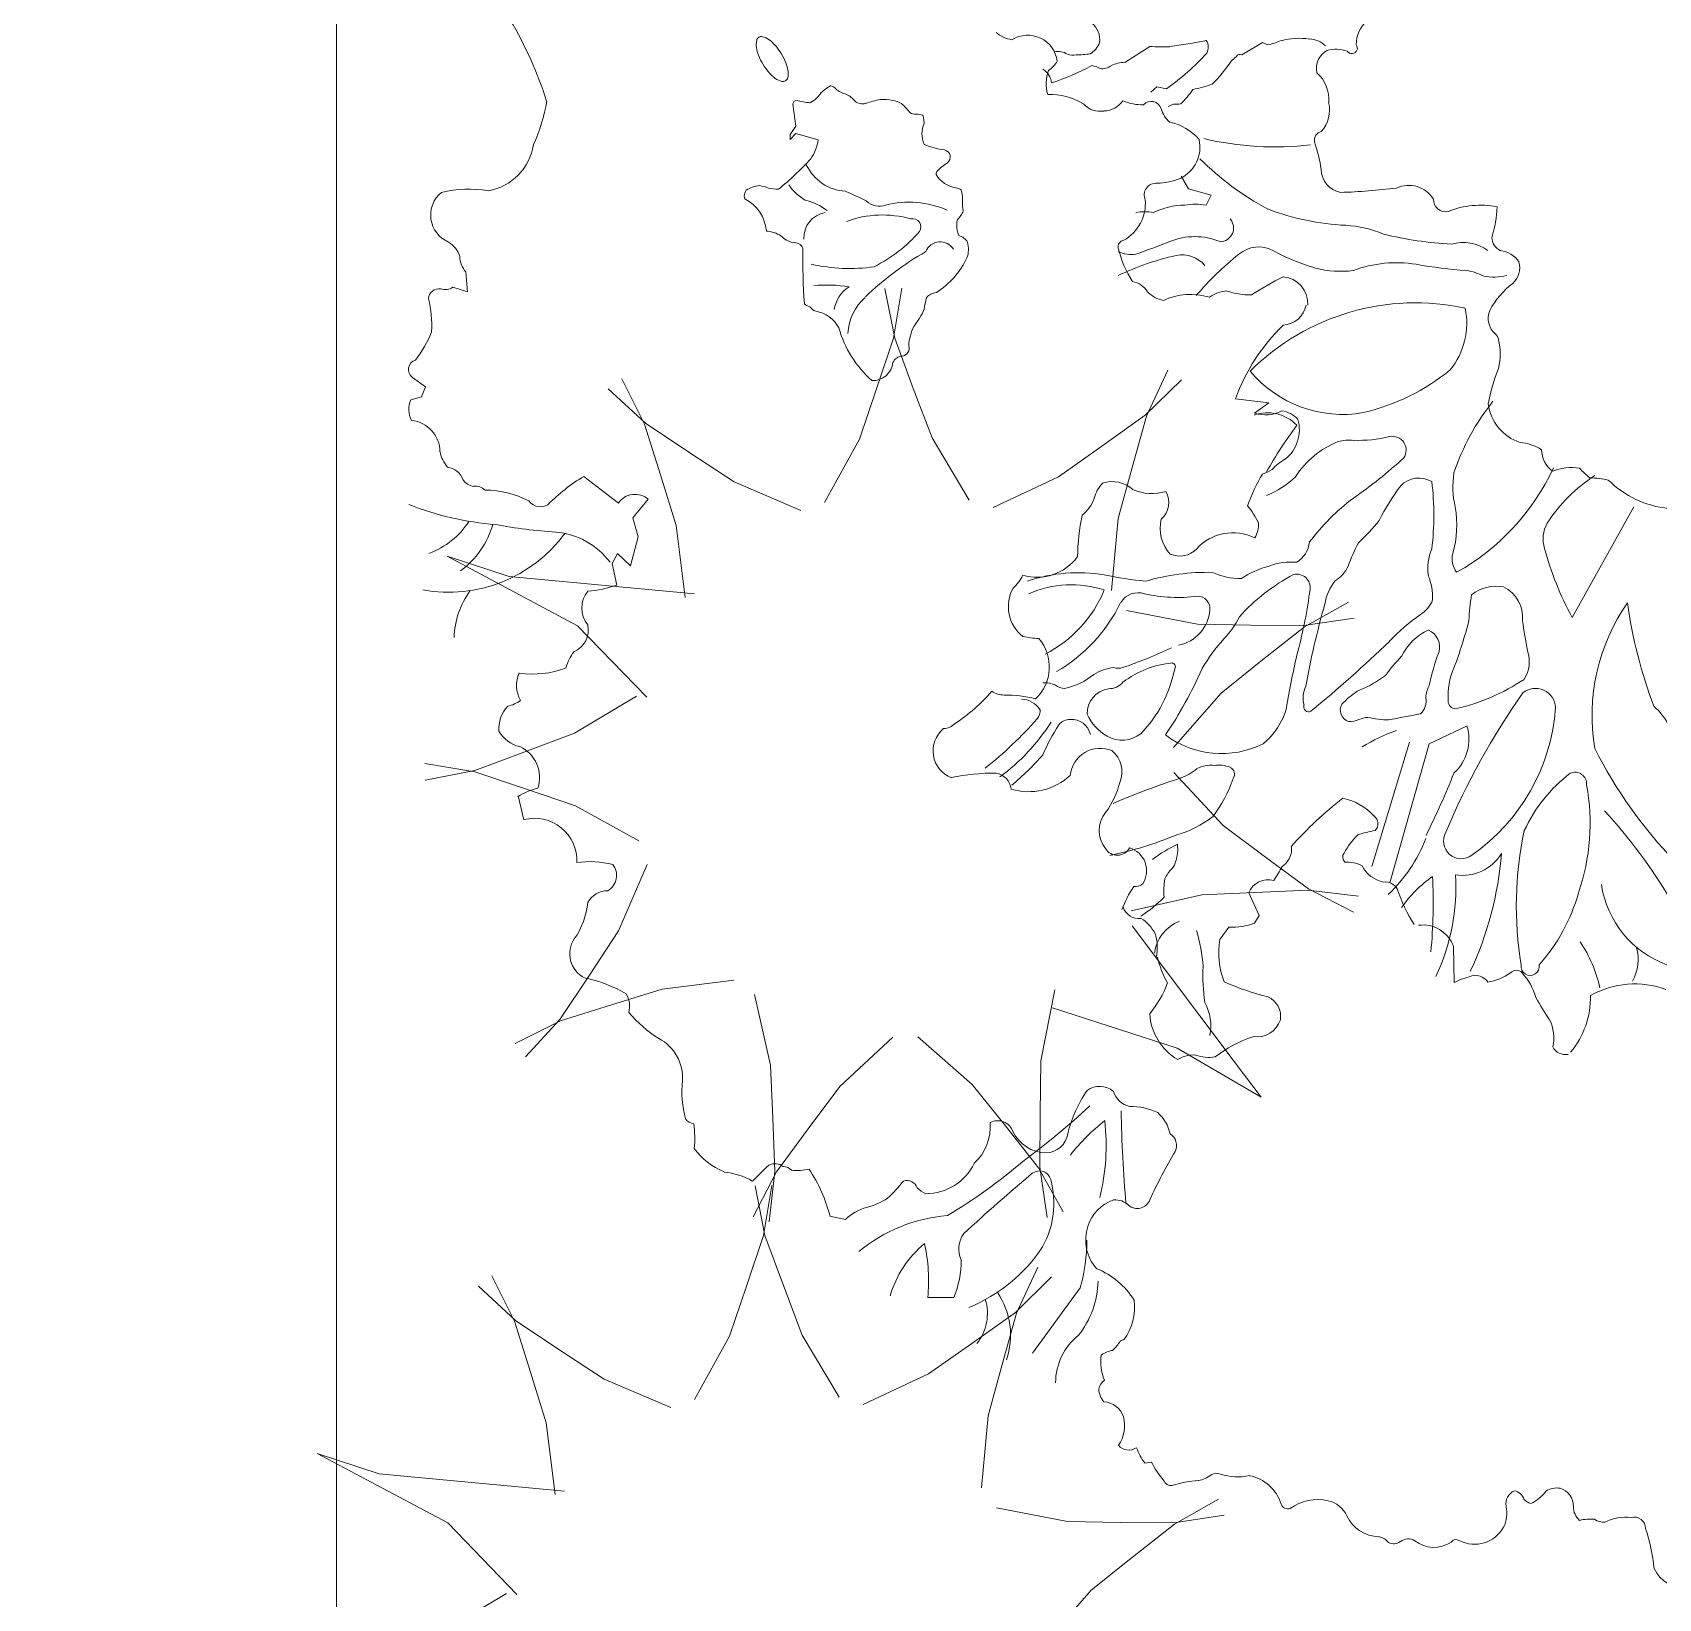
# Model space of a CAD drawing. Header units: millimetres. Extents: x 823088 to 974770, y -118861 to 5314.
# Drawn here: x 838612 to 839607, y -50391 to -49433 of the extents above; entities that cross this region are included whole.
import ezdxf

# ---------------------------------------------------------------- set-up
doc = ezdxf.new("R2010")
doc.units = ezdxf.units.MM
doc.header["$MEASUREMENT"] = 0
doc.layers.add('CAY', color=94, linetype='Continuous')
doc.layers.add('DIENHOA', color=3, linetype='Continuous')

# ---------------------------------------------------------------- blocks, each defined once
blk = doc.blocks.new('Cay73-mb')
at = {"layer": 'DIENHOA', "color": 85, "lineweight": 13, "true_color": 0x58ba48, "transparency": 33554495}
for p, q in [((-876.5, 276.6), (-910.4, 254.9)), ((-722.9, 282.1), (-751.3, 265.3)), ((-716.2, 278.6), (-722.9, 282.1)), ((-874.9, 214.5), (-866.8, 221.6)), ((-866.8, 221.6), (-853.8, 219)), ((-1358.4, 168.2), (-1362.4, 198.1)), ((-844.1, 198), (-851.6, 194.8)), ((-1366.4, 156.9), (-1358.4, 168.2)), ((-1358.6, 158), (-1366.4, 150)), ((-1366.4, 150), (-1366.4, 156.9)), ((-1328, 149.3), (-1358.6, 158)), ((-823.7, 82.7), (-833.9, 99.8)), ((-792.8, 74.1), (-823.7, 82.7)), ((-799.7, 60.4), (-792.8, 74.1)), ((-1805.6, -57.6), (-1807.7, -30.5)), ((-1825.4, -51.4), (-1805.6, -57.6)), ((-1862.9, -186.9), (-1880.6, -174.4)), ((-1868.1, -200.5), (-1862.9, -186.9)), ((-1882.7, -204.7), (-1868.1, -200.5)), ((-714.3, -208.7), (-759.7, -203.3)), ((-733.8, -222.8), (-714.3, -208.7)), ((-1600.2, -345.4), (-1647.1, -308.9)), ((-1580.4, -365.2), (-1559.5, -340.2)), ((-301.3, -501.3), (-217.3, -350.6)), ((-1573.1, -391.3), (-1580.4, -365.2)), ((-1583.5, -430.9), (-1573.1, -391.3)), ((-1608.5, -427.8), (-1601.2, -414.2)), ((-1601.2, -414.2), (-1583.5, -430.9)), ((-1602.3, -457), (-1608.5, -427.8)), ((-495.9, -673), (-444.5, -648.5)), ((-522.7, -670.8), (-574, -840.4)), ((-495.9, -673), (-549.4, -862.7)), ((-1729, -776.5), (-1736.8, -744.2)), ((-741.6, -876.3), (-727.7, -906.9)), ((-727.7, -906.9), (-733.7, -917.3)), ((-768.8, -922.8), (-781.1, -939.6)), ((-461.9, -998.3), (-463, -948.8)), ((-1291, -1321.2), (-1312, -1316.3)), ((-971.3, -1414), (-1036, -1503.3)), ((-1178.9, -1427.4), (-1143.2, -1427.4)), ((-874.2, -1651.5), (-883.4, -1652.7))]:
    blk.add_line(p, q, dxfattribs=at)
for centre, radius, start, end in [((-2232.8, 29.1), 562.3, 17.9325, 30.2932), ((-553.6, 279.3), 41.8, 131.3955, 180), ((-1405.4, 283.5), 6.59, 121.4333, 166.4961), ((-1405.4, 283.5), 6.59, 76.3705, 121.4333), ((-1409.8, 265.1), 25.5, 53.889, 76.3705), ((-1058.5, 327.2), 41.8, 229.2955, 262.2317), ((-1042.8, 251.3), 40.6, 7.6638, 121.626), ((-973.8, 285.7), 29.2, 351.7399, 52.8347), ((-1387, 279.1), 25.5, 166.4961, 188.9776), ((-1363.9, 282.7), 48.9, 188.9776, 201.7186), ((-1423.7, 246.2), 48.9, 41.148, 53.889), ((-1450.1, 223.1), 84, 31.4333, 41.148), ((-1450.1, 223.1), 84, 21.7186, 31.4333), ((-1001.4, 246.8), 23.1, 56.3428, 102.0938), ((-981.5, 286), 21.2, 250.4663, 282.6367), ((-973.4, 354.7), 89.5, 267.7544, 280.2267), ((-973.2, 292.7), 30.4, 300.9616, 338.4054), ((-860.5, 455.5), 179.6, 264.8919, 273.5289), ((-1042.2, 487.9), 328.3, 305.0143, 317.8388), ((-944.5, 1020.3), 749.8, 277.2934, 281.1501), ((-813.6, 275.6), 16.8, 331.392, 32.9297), ((-753.7, 260.3), 5.47, 64.6516, 150.652), ((-744.3, 401.3), 125.8, 282.9083, 291.8039), ((-672.7, 192), 95.7, 81.8689, 105.0685), ((-660.9, 251.8), 35, 47.1174, 87.21), ((-621.6, 246.5), 28, 118.2827, 191.6882), ((-622.9, 227.4), 45.4, 70.3336, 105.4237), ((-601.4, 274.5), 7.6, 214.9892, 38.7565), ((-1331.3, 295.7), 84, 201.7186, 211.4333), ((-1331.3, 295.7), 84, 211.4333, 221.148), ((-1417.5, 236.1), 48.9, 8.9776, 21.7186), ((-1394.3, 239.7), 25.5, 346.4961, 8.9776), ((-1033.7, 225.1), 23.5, 4.5743, 60.1915), ((-965.6, 225.9), 52, 159.9292, 196.254), ((-1039.9, 279), 43.5, 305.8486, 329.1535), ((-1140, 607.7), 402.2, 288.8189, 297.3479), ((-958.1, 224.9), 25.7, 56.7347, 83.5336), ((-941.4, 266.4), 20.2, 262.5389, 307.6919), ((-909.5, 210), 45, 91.2627, 115.9167), ((-944.1, 377.4), 215.6, 315.0766, 325.9014), ((-722.7, 216.6), 58.6, 127.5714, 136.9818), ((-1357.7, 272.6), 48.9, 221.148, 233.889), ((-1371.5, 253.7), 25.5, 233.889, 256.3705), ((-1376, 235.3), 6.59, 256.3705, 301.4333), ((-1376, 235.3), 6.59, 301.4333, 346.4961), ((-1272, 157.4), 76.5, 120.6606, 133.0589), ((-1312.8, 213.2), 10.1, 35.9287, 79.6989), ((-851.9, 397.8), 182.9, 280.7146, 289.325), ((-680.8, 204.6), 48.1, 354.8061, 48.7925), ((-1931.9, 241.3), 237.4, 335.5008, 350.5297), ((-1357.4, 198.1), 4.96, 92.7733, 180), ((-1327.1, 320.7), 121.5, 255.4162, 264.2401), ((-1357.6, 235.6), 40.2, 297.1266, 326.2306), ((-1282.1, 244.4), 33.8, 228.3769, 257.807), ((-1304.5, 180.9), 34, 38.1259, 63.4434), ((-1268.2, 212.8), 14.4, 228.7258, 288.6625), ((-1219.2, 69.1), 137.3, 100.1799, 108.832), ((-1239.6, 150.2), 54.2, 76.2586, 94.0841), ((-1228.7, 177), 25.9, 57.4091, 85.7337), ((-1013.8, 120.4), 91, 59.0261, 91.0996), ((-939.8, 221.3), 32.6, 271.5895, 325.3156), ((-887.8, 257.9), 60.7, 245.493, 272.7274), ((-874.6, 187.8), 14, 16.9211, 137.4604), ((-913.7, 281.3), 114.8, 313.6728, 326.5373), ((-675, 190), 43.3, 317.5668, 13.6733), ((-1270.7, 134.5), 85.3, 37.6433, 48.9751), ((-1195, 199.6), 15.4, 237.8138, 271.9488), ((-1192.4, 166.4), 17.9, 67.6741, 96.6225), ((-1206.9, 174.5), 23, 347.9138, 21.6123), ((-944.2, 218.6), 30.4, 221.6701, 280.1287), ((-824.9, 202.3), 37.7, 196.0372, 229.7523), ((-844.2, 344), 146, 270.0042, 273.8145), ((-1145.7, 155.5), 41.3, 159.8661, 176.2486), ((-1142.2, 159.9), 44.8, 182.2023, 202.3242), ((-864.5, 102.6), 72.6, 40.5899, 77.9189), ((-640.1, 148.9), 12.3, 103.9165, 190.6186), ((-1790.4, 154.2), 75.4, 279.9385, 351.296), ((-1390.8, 159.3), 63.6, 325.913, 351.0146), ((-1138.4, 257.2), 122.9, 248.4565, 261.7345), ((-1158.4, 125.4), 10.5, 16.1211, 77.2409), ((-855.3, 139.5), 47.1, 295.1767, 12.6506), ((-706.1, 558.4), 418.6, 256.6018, 276.666), ((-865, 75), 224.6, 8.7452, 18.5946), ((-1640.1, 399.9), 409.3, 309.0822, 317.5497), ((-1287.4, 142.1), 62.8, 205.2034, 266.5732), ((-1122.3, 67.5), 58.7, 120.5508, 138.894), ((-1158.8, 126.4), 10.6, 309.0333, 10.4064), ((-532, 400), 390.7, 225.003, 241.945), ((-1161.9, 103), 5.53, 145.7877, 189.1578), ((-1134.6, 121.7), 38.2, 210.8187, 260.9246), ((-868, 74.3), 16.1, 84.7273, 204.2191), ((-866.6, 169.3), 78.9, 270, 293.3879), ((-610.1, 110), 33, 181.5611, 258.4066), ((-1815.7, 46.9), 40, 129.1711, 246.5946), ((-1804.3, -71.7), 154, 79.956, 103.7999), ((-1416.8, 73.3), 11.9, 139.9475, 201.1263), ((-1451.9, 21.3), 53.4, 4.1708, 63.3853), ((-1402.8, 41.3), 46, 96.5579, 120.3091), ((-1413.8, 42.6), 44.8, 66.2476, 82.5692), ((-1382.9, 141.1), 58.9, 257.3485, 270.7588), ((-1307.7, 131.2), 74.4, 215.5483, 239.0389), ((-1364.7, -11), 80.6, 52.7178, 76.5499), ((-1415.6, -222.9), 326.9, 61.9804, 67.622), ((-1142.4, 68.6), 15.5, 53.782, 83.2102), ((-1172.2, 68.8), 40.8, 355.2454, 17.6105), ((-939.9, 62.7), 57.4, 299.2291, 4.9955), ((-646.9, 932.9), 855.7, 272.023, 277.1258), ((-524.1, 47.4), 40, 32.0026, 114.5955), ((-473.6, 68), 16.5, 177.9181, 281.526), ((-1312.9, 16), 34.8, 99.2855, 182.7266), ((-1240.6, -91.8), 138.9, 73.9108, 110.5802), ((-1244.9, 84.8), 25.7, 228.0158, 289.3667), ((-1204.4, -65), 129.5, 66.3684, 104.2988), ((-1164.4, 66.4), 36.6, 314.9178, 338.0813), ((-1097.9, 62), 33.8, 174.2079, 195.817), ((-883.6, -1.8), 53.3, 77.0067, 102.9933), ((-828.1, -36.9), 97.4, 90.4261, 116.5626), ((-814.2, -12.4), 74.2, 78.6912, 101.3088), ((-594.4, 369.8), 337.1, 248.8972, 267.4211), ((-426.2, -57.1), 117.5, 78.8884, 112.0484), ((-542.4, 60.5), 138.8, 341.4756, 359.0817), ((-1401.5, -16.9), 42.1, 57.5485, 86.0727), ((-1346.3, 161.8), 208, 297.0482, 318.696), ((-1199.3, 30.9), 11.1, 325.302, 104.6877), ((-1104.3, 33), 35.1, 167.6366, 203.5994), ((-781, 29.3), 18.6, 270.6439, 41.4267), ((-619.1, -123.8), 157.1, 67.2025, 86.5321), ((-1850.2, -20.6), 36, 17.7441, 58.8344), ((-1351.2, 47.8), 40.2, 226.3993, 253.7689), ((-1360.3, -3.1), 12.5, 23.4606, 99.7893), ((-572.1, -15.4), 776.9, 178.7256, 184.3157), ((-1161.8, -10.9), 21.3, 32.738, 157.6498), ((-1141.5, 0.1), 19.5, 30.8638, 74.847), ((-1158.4, 0.4), 35, 340.1692, 16.0748), ((-910.5, 3.6), 9.12, 98.7321, 191.3055), ((-782.9, 33.5), 140.1, 193.0504, 213.3301), ((-1204.3, 898.3), 955.8, 288.843, 291.7993), ((-815.1, -71.5), 89.1, 67.3823, 112.6177), ((-728.2, -37.7), 41.3, 62.0807, 130.5983), ((-438.8, 507.6), 501, 256.2198, 266.928), ((-450, -50.1), 59.6, 55.1836, 105.2536), ((-390, 17.1), 20.7, 182.0668, 243.4379), ((-1784.8, -9.3), 31.2, 180.7236, 222.878), ((-1285.2, 212.5), 238.3, 257.3487, 278.0705), ((-967.5, -373.9), 428.4, 119.979, 133.755), ((-1229.2, 38.6), 115.2, 302.5839, 334.2517), ((-900.9, 41.8), 48.5, 247.402, 276.3395), ((-759.9, -367.6), 368.5, 102.6791, 115.6752), ((-832.5, -47.9), 40.6, 39.9575, 101.6882), ((-461.3, -367.4), 465.6, 129.1421, 139.1416), ((-581.8, 224.7), 259.2, 240.6448, 254.5992), ((-540.5, -184), 166.1, 80.6964, 110.7236), ((-405.4, 567.6), 597.5, 259.5636, 266.1879), ((-402.5, -35.5), 34.2, 32.5775, 84.5701), ((-401.7, -24.7), 29, 312.1339, 15.2344), ((-906, -74.3), 31.4, 32.2652, 78.9526), ((-503.3, -420), 428.2, 116.5743, 123.2435), ((-698, -73.5), 36.6, 356.7817, 85.1462), ((-616.4, 102.2), 131.9, 254.933, 277.4396), ((-458.4, -108.5), 81, 63.4834, 80.5387), ((-407.6, 38.3), 75.8, 258.8387, 283.1878), ((-1844.3, -67.7), 14.4, 80.9158, 177.2738), ((-1835.8, -35.8), 18.8, 250.5594, 303.6911), ((-1317.3, -254), 205.7, 81.2547, 94.6549), ((-1260, -90.4), 47.3, 123.2721, 169.3422), ((-1216.2, -118.4), 71.6, 132.0078, 176.6252), ((-977.6, -114.4), 208.8, 166.4631, 170.9153), ((-1165.2, -78.4), 20, 95.4919, 140.0215), ((-849.3, -28.3), 42, 224.1318, 258.2271), ((-821.2, -145.9), 84.9, 72.2486, 115.6449), ((-769.5, -99), 42.6, 92.7274, 127.2536), ((-738.1, 44.5), 106.4, 251.6681, 270), ((-316.1, -133.8), 109.8, 127.035, 152.4849), ((-1996.2, -102.4), 141.9, 356.186, 14.4427), ((-1334.2, -59.5), 19.2, 228.722, 254.0535), ((-1325.7, -68), 17, 215.9113, 250.3448), ((-1339.3, -128.1), 44.9, 28.4412, 79.7906), ((-1281, -38.7), 106.2, 321.7906, 336.278), ((-514.8, -391.1), 318.5, 77.6715, 134.9228), ((-696.5, -69.4), 33.5, 272.6849, 348.8652), ((-547.5, -99.8), 102.6, 321.3373, 11.1384), ((-387.7, -93.7), 27.9, 157.5732, 229.9028), ((-1155.6, -66.3), 149.8, 195.6487, 228.4545), ((-1138.1, -134.5), 66.7, 153.1924, 176.9425), ((-510.2, -293.1), 265.1, 134.1555, 160.2085), ((-1994.4, -58), 149.9, 321.9121, 338.9338), ((-1215, -134.3), 10.9, 275.9011, 17.9704), ((-416.1, -125.8), 15, 11.3114, 45.9158), ((-489.3, -142.4), 90, 347.4696, 12.5304), ((-1872.3, -163.5), 13.7, 107.8385, 232.4305), ((-1253.7, -150.9), 27.6, 267.2518, 354.1741), ((-1212.4, -160.3), 15.3, 95.46, 154.3188), ((-613.8, -60.7), 163.9, 219.8085, 279.9228), ((-654.2, 66.3), 296.5, 283.3911, 309.068), ((-188.6, -250.8), 230.7, 157.3428, 169.874), ((-1852.9, -217.7), 32.6, 156.4843, 207.7578), ((-718.8, -177.2), 48, 251.7527, 297.2849), ((-700.7, -254.3), 34.7, 41.6314, 83.4162), ((-166.4, -402), 311.6, 141.1857, 161.7293), ((-352, -201.9), 64.2, 187.4392, 251.5673), ((-1886.1, -275.6), 43, 0, 84.1268), ((-716, -277.3), 54.9, 43.7767, 109.7449), ((-156.9, -621.3), 644.8, 143.6703, 150.3854), ((-724.2, -245.4), 51.4, 308.3222, 15.9229), ((-574.2, -376.2), 123.4, 111.677, 147.262), ((-605.6, -308.4), 48.9, 82.6005, 106.9258), ((-592.7, -81.1), 178.8, 267.8791, 283.9319), ((-546.2, -273.1), 18.8, 325.3796, 100.4364), ((-376, -321.3), 58.6, 55.9263, 86.372), ((-1797.1, -265.6), 47, 192.2152, 220.9135), ((-665, -337.9), 59, 117.6862, 139.6376), ((-972.1, 197.7), 653.2, 304.8063, 312.5074), ((-304.1, -271.1), 39.1, 182.4023, 231.8464), ((-1836.3, -322.3), 26.1, 20.5554, 82.1231), ((-1516.1, -525.7), 253.3, 121.1398, 135.2841), ((-515.6, -429.5), 241.6, 149.2148, 160.4989), ((-734.9, -263.4), 44, 285.5252, 304.5118), ((-767.1, -216), 129.1, 292.6177, 313.5994), ((-348.6, -323.3), 115.2, 170.5367, 193.7059), ((-610.4, -166.7), 312.2, 299.052, 335.2371), ((-153.3, -490), 216.6, 122.7325, 147.2615), ((-301.6, -371), 74.1, 82.0576, 111.1046), ((-205, -221), 115.4, 221.6012, 231.3438), ((-1794.7, -302.6), 20.1, 211.6531, 262.8748), ((-1794.6, -340.7), 18.4, 44.9991, 98.1299), ((-1781.6, -456), 128.3, 62.4019, 89.9982), ((-909.5, -348.7), 43.7, 135.6456, 167.4721), ((-927.8, -358.8), 42.7, 48.4028, 107.5725), ((-873.6, -268.4), 64, 246.1383, 287.1283), ((-880.5, -344.7), 29.9, 311.0454, 30.4637), ((-286.5, -509.8), 311.4, 142.8838, 153.1067), ((-509.9, -345.5), 34.3, 59.3487, 136.466), ((-873.2, -361.9), 383.5, 353.1302, 6.8698), ((-276.7, -418), 106.9, 76.7612, 90.2009), ((-155.8, -216), 137.4, 225.4427, 264.0684), ((-1737.8, 21.5), 397.1, 248.1596, 265.7326), ((-1706.2, -330.3), 20, 216.9995, 300.3799), ((-1577.5, -360.8), 27.4, 48.8132, 145.7988), ((-1005.4, -317.7), 57.5, 309.6128, 338.0749), ((-828.4, -419), 110.3, 24.9031, 39.4845), ((-413.5, -584.4), 308.1, 127.0899, 142.904), ((-598.4, -374.9), 140, 343.8022, 10.009), ((-1896.7, -309.6), 111.2, 290.3062, 327.0255), ((-1887.1, -340.4), 121, 306.3942, 343.7913), ((-1642.5, 283.3), 669.5, 259.2583, 266.354), ((-670.1, -423.1), 304.8, 168.4411, 179.076), ((-811.8, -379.9), 50.6, 165.601, 223.4658), ((-760.2, -375), 31.9, 326.3119, 4.4484), ((-748.3, -227.3), 232.2, 312.1505, 322.4321), ((-297.5, -393.9), 43.4, 150.9428, 197.6348), ((-1831.1, -271), 195.8, 259.5448, 323.8038), ((-1694.3, -488), 103.5, 36.8728, 84.922), ((-763.4, -451.7), 66, 63.2126, 138.1819), ((-695.9, -394.7), 36.9, 301.9935, 353.9904), ((-1030.2, -378.2), 68.2, 253.5502, 324.1292), ((-835.5, -385.9), 31.6, 245.5544, 316.529), ((-331.2, -534.6), 294.1, 152.6507, 159.4254), ((-434.5, -433.8), 63.5, 155.8335, 189.4621), ((-432, -420.9), 32.7, 167.734, 214.8882), ((70.8, -297.8), 424, 194.9329, 208.6741), ((-973.7, -654.6), 214.5, 80.5387, 108.8322), ((-797.3, -742.5), 302.9, 88.831, 106.2151), ((-751.7, -353.3), 94.9, 245.473, 270), ((-559.6, -673.8), 260.9, 117.662, 138.3322), ((-683.4, -548.5), 121.3, 104.6194, 124.264), ((-683.4, -514.6), 89, 85.4266, 110.1022), ((-676.4, -460.5), 18.3, 352.5023, 103.6893), ((-646.7, -413.6), 43.9, 300.903, 336.251), ((-1710.8, -531.5), 113, 143.691, 178.5239), ((-1657.6, -292.4), 173.7, 275.1946, 288.5835), ((-1016.9, -486.2), 52.2, 151.2801, 231.3381), ((-1096.3, -422.3), 51.4, 310.8172, 335.4471), ((-983, -602.4), 145.8, 72.1941, 113.5301), ((-1096.8, -398.4), 171.3, 297.0509, 337.6177), ((-841.6, 5.3), 458.7, 257.8124, 264.9581), ((-1341.3, -372.1), 689.1, 345.2477, 352.4312), ((-569.6, -494.5), 69.6, 141.5826, 170.4934), ((-571.9, -474.5), 80.6, 358.1524, 22.0964), ((-404.8, -513.2), 54.6, 79.4676, 127.8757), ((-414.7, -500.9), 46, 354.4726, 64.3811), ((-1613.4, -488.3), 36.5, 141.1164, 218.8836), ((-1113.5, -385.3), 219.2, 300.1217, 334.1944), ((-892.2, -495.5), 28.1, 72.056, 148.3898), ((-838.2, -271.9), 202, 257.0067, 277.5412), ((-811.7, -489.4), 17.2, 354.5534, 90), ((577.5, -823.4), 1262.5, 164.3581, 169.5652), ((-528.7, -463.1), 39.9, 301.6081, 339.4483), ((-171, -514.6), 271, 170.5379, 178.0412), ((-6.7, -634.7), 267.6, 144.9731, 189.6949), ((389.5, -399.7), 620.7, 187.54, 200.9621), ((-847.8, -486.6), 53.4, 281.2376, 355.2359), ((-866.3, -443.3), 125.6, 316.1441, 332.9861), ((-373.4, -695.9), 239.9, 124.0454, 137.4202), ((-1078.7, -339.8), 658, 339.6251, 345.4261), ((379.7, -398.2), 756.3, 188.145, 191.3097), ((-1673.4, -518.1), 32.3, 293.3056, 12.2637), ((-1027.6, -436.9), 92.7, 256.3134, 270), ((-1073.3, -568.6), 60, 313.4947, 40.4162), ((-583.9, -701), 256.8, 138.346, 149.4987), ((-465.9, -586.6), 75.1, 114.6203, 154.3472), ((-506.6, -541.2), 24.8, 341.917, 67.6323), ((-1607.9, -587.2), 65.9, 143.2016, 164.6787), ((-1105.9, 2), 602.9, 288.6396, 295.4292), ((404.5, -805.3), 1109.8, 166.5734, 170.641), ((-1867.4, 838.5), 1902.1, 309.5145, 313.832), ((-208.7, -652.5), 293.2, 159.305, 168.4071), ((-406, -560.9), 46.3, 328.1346, 18.0432), ((-1716.3, -454.5), 123.7, 261.2523, 291.258), ((-920.2, -628.9), 59.8, 95.3561, 122.761), ((-919.6, -547.2), 23, 254.4728, 286.3171), ((-833.8, -693.1), 130.6, 95.3364, 127.4067), ((-1012.1, -539.1), 172.3, 315.7033, 348.8875), ((-1318.4, -345.4), 560.5, 325.7115, 336.3004), ((-847.4, -568.6), 5.72, 319.6368, 75.4128), ((-369.5, -715.4), 230.1, 135.4705, 143.9341), ((-382.6, -606.8), 87.8, 154.4406, 185.2089), ((-1698.5, -593.8), 40.4, 154.9504, 210.3747), ((-1021.3, -632.1), 42.2, 66.8004, 91.1915), ((-992.5, -578.6), 19.1, 230.4005, 270), ((-1010.6, -508.2), 91.3, 281.4262, 309.4484), ((-931.7, -574.1), 24, 267.8388, 320.6187), ((-626.9, -611.2), 40.7, 156.1946, 193.4168), ((-469.8, -849.8), 277.5, 112.8425, 116.568), ((-725.9, -338.7), 295.4, 300.1633, 305.2274), ((-454.4, -614.4), 46.5, 153.4355, 174.6744), ((-524.3, -347), 285.8, 283.0922, 303.4809), ((-351.3, -625), 27.3, 2.1213, 129.4264), ((-1763.9, -569.7), 54, 284.0387, 304.4245), ((-1266.1, -453.2), 229, 302.9072, 319.6111), ((-1074.7, -576.9), 29.9, 235.4895, 269.4569), ((-1072, -761.2), 154.4, 74.9559, 91.081), ((-1053.6, -645.9), 33.8, 35.432, 86.2695), ((-927.4, -632.1), 34.4, 98.6784, 180.924), ((-601.2, -627.4), 15.9, 149.4715, 253.5687), ((-535.6, -692), 107.5, 122.826, 137.4932), ((-525.4, -614.5), 25.1, 314.645, 10.3046), ((480.5, -1197.3), 1035.9, 145.0524, 157.064), ((-460, -615.3), 10.1, 177.1377, 272.861), ((-1717.9, -653.1), 45.2, 136.6994, 183.8134), ((-1427, -292.5), 527, 308.2803, 318.8886), ((-1040.8, -628.7), 15, 316.6379, 9.1581), ((-986.1, -657.6), 17.5, 85.6164, 143.9739), ((-982.8, -666), 26, 12.4393, 94.3837), ((-901.9, -606), 65.6, 204.0227, 240.1529), ((-783.3, -598.6), 96.5, 309.3344, 344.2319), ((-660.1, -622.8), 6.78, 161.5655, 296.0613), ((-603.2, -615.1), 27.6, 264.7091, 294.3662), ((-577.7, -669.7), 32.6, 93.1799, 115.5718), ((-551.3, -526), 114.7, 255.7496, 270), ((-195, -2404.5), 1799.4, 100.0082, 101.4185), ((-591.9, -604.8), 268.6, 305.0047, 355.9141), ((-258, -696.4), 100.9, 10.7728, 47.7284), ((-1723.1, -631.5), 46.9, 211.6741, 256.2614), ((-1132.1, -682.8), 39.5, 129.9038, 248.6085), ((-1158.6, -628.6), 23.9, 272.7265, 315.2016), ((-1250.5, -489.8), 284.8, 306.6268, 327.2458), ((-780.5, -791.3), 262.7, 146.7583, 156.8868), ((-914.1, -628.2), 40.2, 239.5049, 309.0132), ((-778.9, -558.7), 127.8, 233.28, 296.3317), ((-473.4, -856.4), 212.1, 108.4337, 122.4897), ((-504.6, -666.8), 62.7, 312.2248, 16.9287), ((-1753.8, -719.1), 46.4, 341.5681, 65.0342), ((-944, -720.2), 40.9, 67.2435, 174.3386), ((-951.9, -711.4), 37.4, 337.3857, 50.6795), ((296, -393.1), 634.8, 206.8422, 223.9575), ((-1288.7, -457.8), 352.3, 309.5152, 319.1551), ((-854, -659.8), 63, 288.1213, 311.3667), ((-793.1, -744.1), 41.8, 84.3314, 117.4389), ((-783.1, -745.3), 43.2, 68.1315, 97.9069), ((-771.5, -714.6), 10.4, 325.4225, 64.2315), ((-1085.5, -1023.2), 310.2, 90, 101.422), ((-1090.1, -737.5), 24.9, 5.8556, 79.3683), ((-1041.4, -655.2), 83.2, 253.3064, 312.9301), ((-1028.3, -698.6), 114.2, 323.4004, 346.2094), ((-457.9, -1862), 1202.8, 108.2406, 112.9314), ((-940.3, -659.3), 187.6, 322.8092, 340.9417), ((-1429.3, -331.5), 1039.5, 333.3348, 338.4576), ((-177.8, -878.2), 207.7, 127.4033, 155.2729), ((-297.6, -727.9), 16, 356.8199, 113.2), ((-569.6, -781.1), 292.7, 341.0522, 10.2825), ((-1692.4, -812.9), 81, 102.4302, 123.3324), ((-282.8, -1170.8), 537.4, 127.9906, 138.2604), ((-630.3, -826.2), 80.7, 42.6722, 77.9817), ((-1714.3, -832.4), 57.8, 357.4836, 104.6835), ((-907.3, -791.3), 38.3, 139.9068, 220.0932), ((-879.8, -656.6), 146.2, 285.6689, 307.4596), ((-578.8, -782), 13.1, 314.9999, 53.5784), ((-787.5, -1250.8), 719.6, 30.5492, 42.5126), ((-546, -935.9), 146.5, 99.2478, 108.8247), ((-452.4, -805.5), 24.2, 150.5707, 307.0616), ((115.7, -894.6), 493.1, 167.9044, 189.3011), ((-920.7, -806.5), 18.5, 210.8022, 333.4412), ((-1033.1, -330.8), 504.9, 281.6647, 292.4599), ((-913.6, -846.2), 32.8, 326.9513, 73.2291), ((-770.6, -960.8), 165.4, 114.1387, 128.1128), ((-882.1, -817.4), 43.7, 339.2152, 8.5628), ((-708, -817.2), 24.7, 323.6233, 9.7276), ((-514.5, -876.5), 111.7, 134.7791, 150.7511), ((-701.1, -722.7), 215.8, 313.8266, 338.3466), ((-1638.4, -952.5), 118.9, 75.066, 98.7999), ((-1626.7, -852.4), 24.1, 299.8503, 38.0716), ((-858.9, -830.6), 17.8, 314.3209, 352.4874), ((141.2, -1347), 978.7, 148.815, 150.1255), ((-711.4, -817.9), 27.1, 304.4351, 329.0362), ((-603.7, -827.5), 10, 146.2689, 222.879), ((-609, -883.8), 49.6, 64.0935, 92.3699), ((-550.3, -820.9), 41.3, 206.2878, 259.046), ((-450.4, -790.9), 61.5, 260.8383, 328.968), ((-857.3, -787.2), 461, 334.8315, 355.601), ((-733.7, -875.4), 123.6, 171.5347, 183.0127), ((-814.3, -875.4), 45.5, 135.0343, 156.371), ((-715.7, -885.9), 27.6, 72.7586, 159.7052), ((-555.6, -879.8), 18.5, 28.8866, 97.9834), ((-392.5, -995.2), 172.5, 124.9898, 145.006), ((-1231.8, -889.1), 741.2, 354.7826, 2.7265), ((-741.6, -868.9), 282, 334.5715, 3.5188), ((-1615.4, -903.3), 29.9, 88.6804, 151.6113), ((-792.4, -941.9), 129.3, 144.9316, 160.6042), ((-896.5, -851.3), 16.5, 264.2879, 309.1192), ((-969.1, -777), 153.5, 301.5047, 316.8436), ((-328.1, -801.2), 222.5, 198.2367, 212.0687), ((-531.8, -809.4), 248.2, 318.3644, 344.4112), ((-125, -844.6), 138, 188.4718, 249.9837), ((-1743.8, -879.7), 102.4, 324.7872, 354.7697), ((-891.7, -889.5), 21.7, 195.4144, 279.3593), ((-921.3, -960.4), 59.6, 29.1908, 56.1507), ((-816.5, -965.2), 54, 111.125, 172.6984), ((-1027.4, -991.9), 224, 3.9108, 16.7004), ((-763.5, -841.1), 81.9, 266.2767, 291.3368), ((-504.6, -964.3), 44.4, 20.4487, 97.9136), ((-1629.8, -959.2), 36.6, 145.9588, 243.4309), ((-923.8, -950.2), 57.6, 346.3839, 19.0821), ((-675.7, -958), 107, 170.0958, 201.6163), ((-429, -1039.4), 168.7, 11.5738, 34.8265), ((-274.3, -966.7), 62.8, 331.5443, 15.0304), ((-729.6, -930.8), 140.4, 193.6512, 208.9198), ((-1685.4, -1178.8), 190.9, 59.8039, 78.1142), ((-527.3, -988.6), 276.9, 177.5103, 187.6952), ((-400.5, -1126.1), 141.8, 103.7904, 115.6783), ((-433.9, -1010.1), 21.7, 34.5745, 90.9623), ((-426.9, -927), 71.6, 278.7419, 305.5557), ((-377.2, -992.3), 10.7, 44.981, 138.8399), ((-358.6, -976.2), 12.4, 171.2532, 8.7468), ((-430.1, -1040.4), 82.1, 15.3118, 42.6154), ((-1617.5, -1030.5), 32.7, 344.8786, 30.8253), ((-983.1, -952), 138.7, 320.2021, 340.3216), ((-625.3, -657.8), 371.2, 246.1866, 255.9434), ((-727.3, -1044.4), 29, 350.5568, 66.0317), ((-393.5, -1018.3), 117.2, 320.2188, 1.087), ((-216.2, -1122.1), 121.9, 69.5762, 119.5147), ((-1452.6, -926.8), 174.3, 220.0918, 237.9676), ((-855.8, -1056.6), 62.4, 347.3161, 29.7467), ((-33.4, -842.8), 362.9, 208.9976, 214.6232), ((-799.2, -1036.3), 77.5, 183.3216, 239.8795), ((-730.4, -1039.1), 33.3, 260.5435, 342.4789), ((-382.8, -1073.4), 56.4, 347.1145, 25.7345), ((-1572.4, -1127.6), 59.6, 355.6997, 62.7276), ((-674.6, -1248.8), 187.1, 109.1385, 127.1577), ((-818, -1132.6), 35.6, 83.6581, 124.4217), ((-796.2, -1047.9), 52.4, 250.1435, 279.4649), ((-310.1, -1076.2), 20.3, 209.0362, 279.9153), ((-1375.3, -1146.7), 138.4, 173.9158, 195.6124), ((-809.8, -1249), 184, 145.7204, 165.9331), ((-944.6, -1169.1), 29.4, 50.1867, 125.9939), ((-898, -1138.8), 28.8, 195.5256, 257.732), ((-1749.4, -304.9), 1169.8, 306.7531, 312.5784), ((902.2, -1141.1), 1818, 181.0052, 185.0209), ((-902.6, -1252.1), 85.1, 64.2839, 91.0314), ((-1494.6, -1173.6), 17.4, 216.6072, 260.5386), ((-1629.7, -1209.9), 133.6, 353.8839, 8.2381), ((-1162.3, -1194.3), 68.7, 312.9976, 4.4976), ((-1083.7, -1208.6), 22.1, 19.2513, 117.1498), ((-759.7, -1411.3), 286.9, 128.3653, 141.6305), ((-1238.8, -1219.8), 302.9, 346.3544, 6.3407), ((-902.4, -1216.1), 54.9, 12.5255, 47.9738), ((-1017.1, -1179.8), 50.5, 205.1373, 269.318), ((-1018.4, -1199.9), 30.4, 271.3002, 351.8561), ((-859.4, -1220.5), 19.3, 336.2563, 57.1336), ((-1419.4, -1167.8), 95.8, 216.0393, 247.4984), ((-233.7, -1591), 708, 149.1792, 155.2308), ((-1465.7, -1351.9), 96, 60.0208, 84.2251), ((-700.5, -1984.2), 1013.1, 133.3125, 135.068), ((-1387, -1263.6), 18.6, 52.3085, 116.9809), ((-1376.5, -1265.8), 17, 45.0028, 87.0764), ((-1356.5, -1183.1), 71.2, 263.5271, 283.2449), ((-1515.4, -1369), 210.2, 14.518, 33.6174), ((-1182.1, -1211.6), 74.4, 270.4325, 333.6695), ((-1536.5, -671.5), 750.2, 300.8227, 310.4839), ((618.3, -3230.3), 2574.5, 129.9861, 132.7667), ((-1026.8, -1270.8), 15.9, 14.8209, 125.2156), ((-1427.8, -1091.5), 279.3, 314.0731, 320.628), ((-1207.3, -1282.9), 14.9, 19.2918, 107.5826), ((-1158.1, -1239.2), 52.3, 227.8073, 243.4372), ((-1128.4, -1298.9), 121.3, 330.7157, 15.3773), ((-1244.5, -1368.6), 66.4, 105.2537, 134.4935), ((-1290.6, -1199.7), 108.7, 285.2941, 301.6989), ((-908.9, -1345.6), 53.9, 108.2673, 163.6904), ((-923.4, -1320.3), 26, 45.9143, 95.1958), ((-893.5, -1287.7), 18.3, 229.6278, 338.4521), ((-1135.4, -1529.2), 214.1, 94.4668, 129.8629), ((-1102.7, -1360.9), 34, 142.7424, 206.5287), ((-1201.4, -1349.3), 239.1, 344.2922, 0), ((-906.3, -1349.2), 57.5, 160.9241, 222.6063), ((-1088.3, -1467.2), 148, 129.9519, 163.4945), ((-1412, -1404.6), 234.3, 354.4073, 12.5297), ((-1204.1, -1239.8), 216.7, 291.9647, 326.8867), ((-1273.5, -1375.3), 140.3, 338.1971, 359.6678), ((-988.1, -1486.3), 105.8, 31.4864, 68.0794), ((-1072.2, -1401.2), 125.5, 321.8211, 358.21), ((-1162.8, -1449.2), 65.2, 321.3486, 16.997), ((-1169.8, -1478.4), 103.7, 340.9976, 34.1729), ((-969, -1441.2), 71.8, 322.4798, 8.1122), ((-921.5, -1543.7), 83.3, 128.6577, 179.8003), ((-919.9, -1538.9), 40.3, 100.2879, 124.4463), ((-969, -1454), 61.7, 312.7568, 328.0719), ((-910.3, -1496.6), 11.8, 98.1751, 122.2779), ((-877.4, -1514.4), 65.9, 172.4172, 202.5755), ((-922, -1558.6), 25, 130.7602, 164.4749), ((-915.6, -1550.1), 30.4, 183.3382, 219.0998), ((-941, -1599.5), 30.3, 18.6507, 86.4007), ((-958.3, -1601.6), 47.5, 325.4674, 14.4651), ((-905.1, -1616.5), 18.5, 220.6781, 303.5164), ((-821.5, -1606.2), 77.4, 199.5347, 216.8718), ((-755.4, -1590.6), 133.5, 207.1636, 220.2162), ((-847.1, -1672.5), 11.1, 202.4173, 276.1151), ((-803.2, -1810.4), 133.9, 93.0663, 108.5924), ((-821.7, -1627.1), 50.9, 282.8006, 304.5607), ((-785.4, -1679), 12.4, 64.8004, 126.3433), ((-756.8, -1601.1), 70.6, 250.697, 282.9938), ((-751.2, -1724.9), 55.9, 16.6736, 79.3558), ((-648.4, -1763.6), 61.2, 76.1154, 127.0267), ((-641.1, -1739.7), 36.3, 24.4082, 78.2672), ((-373, -1707.7), 18.5, 111.8039, 192.84), ((-382.5, -1706.5), 16.1, 15.7788, 80.7548), ((-352.4, -1689.4), 19.3, 221.0259, 254.576), ((-379.8, -1660.7), 52.3, 295.1583, 324.7666), ((-322.3, -1715.1), 28.4, 80.597, 121.3391), ((-324.8, -1711.1), 25.1, 357.8388, 73.5778), ((-688.3, -1705.1), 10.1, 201.9901, 287.1974), ((-563.8, -1704.2), 48.8, 204.7893, 269.3936), ((-436.6, -1720.6), 46.3, 335.0417, 10.8842), ((-274.6, -1711.9), 25.1, 180.4339, 228.8158), ((-227.4, -1795.6), 69.1, 84.56, 115.1705), ((-216.8, -1741.7), 15.4, 0, 105.5336), ((-434.2, -1718), 45.3, 242.6577, 330.8056), ((-276.3, -1791.5), 62.5, 85.0306, 103.7663), ((-259, -1713.7), 19.6, 232.6137, 276.3398), ((-462.6, -1826.3), 274.6, 6.2544, 17.9365), ((-567.5, -1772.7), 19.9, 35.7032, 80.5582), ((-544.5, -1747.2), 15.5, 243.6834, 306.2573), ((-524.6, -1773.7), 17.6, 58.6237, 127.4026), ((-489.6, -1726.7), 41.1, 231.1097, 304.8279), ((-459.5, -1765.1), 8.14, 56.3065, 144.9354), ((-149.4, -1778.4), 44.1, 204.041, 277.5234)]:
    blk.add_arc(centre, radius, start, end, dxfattribs=at)
blk = doc.blocks.new('A$C13116BC8')
at = {"layer": 'CAY', "lineweight": 5, "transparency": 33554495}
for points in [[(127.22, 274.82), (133, 302.44), (133.66, 323.12), (134.13, 343.94), (131.52, 363.56)], [(244.43, 274.82), (238.64, 302.44), (237.98, 323.12), (237.51, 343.94), (240.12, 363.56)], [(180.92, 292.27), (160, 311.21), (147.31, 327.55), (134.7, 344.13), (125.28, 361.53)], [(190.72, 292.27), (211.64, 311.21), (224.33, 327.55), (236.94, 344.13), (246.36, 361.53)], [(119.29, 269.06), (91.23, 272.09), (71.36, 277.85), (51.41, 283.85), (33.56, 292.39)], [(86.1, 223.37), (74.54, 249.12), (62.92, 266.24), (51.06, 283.36), (37.42, 297.7)], [(252.35, 269.06), (280.41, 272.09), (300.28, 277.85), (320.23, 283.85), (338.08, 292.39)], [(285.55, 223.37), (297.1, 249.12), (308.72, 266.24), (320.58, 283.36), (334.22, 297.7)], [(290.38, 220.15), (356.71, 220.15), (374.19, 220.15), (339.23, 205.51), (297.4, 176.01)], [(83.07, 214.06), (58.59, 200.02), (39.13, 193), (19.46, 186.12), (0, 182.54)], [(83.07, 157.59), (58.59, 171.62), (39.13, 178.64), (19.46, 185.52), (0, 189.1)], [(292.27, 180.92), (311.21, 160), (327.55, 147.31), (344.13, 134.7), (361.53, 125.28)], [(84.24, 161.36), (35.39, 107.59), (14.47, 92.94), (66.76, 117.42), (105.3, 122.24)], [(274.82, 127.21), (302.44, 133), (323.12, 133.66), (343.94, 134.13), (363.56, 131.52)], [(102.58, 119.29), (99.55, 91.23), (93.79, 71.36), (87.79, 51.41), (79.25, 33.56)], [(269.06, 119.29), (272.09, 91.23), (277.85, 71.36), (283.85, 51.41), (292.39, 33.56)], [(148.27, 86.1), (122.52, 74.54), (105.4, 62.92), (88.28, 51.06), (73.94, 37.42)], [(157.59, 83.07), (171.62, 58.59), (178.64, 39.13), (185.52, 19.46), (189.1, 0)], [(214.06, 83.07), (200.02, 58.59), (193, 39.13), (186.12, 19.46), (182.54, 0)], [(223.37, 86.1), (249.12, 74.54), (266.24, 62.92), (283.36, 51.06), (297.7, 37.42)]]:
    blk.add_lwpolyline(points, dxfattribs=at)
blk = doc.blocks.new('asdasdsd')
at = {"color": 1, "lineweight": 20}
blk.add_lwpolyline([(803112.97, -58623.43), (806412.97, -58623.43), (806412.97, -51623.43), (805212.97, -51623.43), (805212.97, -48623.43), (806412.97, -48623.43), (806412.97, -42923.43), (802212.97, -42923.43), (802212.97, -43623.43), (802112.97, -43623.43), (802112.97, -43853.43), (802412.97, -43853.43), (802412.97, -43153.43), (806182.97, -43153.43), (806182.97, -48393.43), (804982.97, -48393.43), (804982.97, -51853.43), (806182.97, -51853.43), (806182.97, -55923.43), (803112.97, -55923.43), (803112.97, -56153.43), (806182.97, -56153.43), (806182.97, -58393.43), (803112.97, -58393.43)], close=True, dxfattribs=at)
at = {"layer": 'CAY', "color": 1, "transparency": 33554495, "xscale": 0.4492782483666056, "yscale": 0.4492782483666056, "zscale": 0.4492782483666056}
blk.add_blockref('Cay73-mb', (806104.31, -49565.5), dxfattribs=at)
at = {"layer": 'CAY', "color": 1, "transparency": 33554495, "xscale": 1.567410653337407, "yscale": 1.567410653337407, "zscale": 1.567410653337407, "rotation": 306.912120025462}
for p in [(805150.47, -49822.56), (805070.97, -50371.56), (805962.97, -50491.06)]:
    blk.add_blockref('A$C13116BC8', p, dxfattribs=at)

msp = doc.modelspace()

# ---------------------------------------------------------------- block references
at = {"color": 8, "lineweight": 9}
msp.add_blockref('asdasdsd', (33585.5, 0), dxfattribs=at)

doc.saveas('drawing.dxf')
